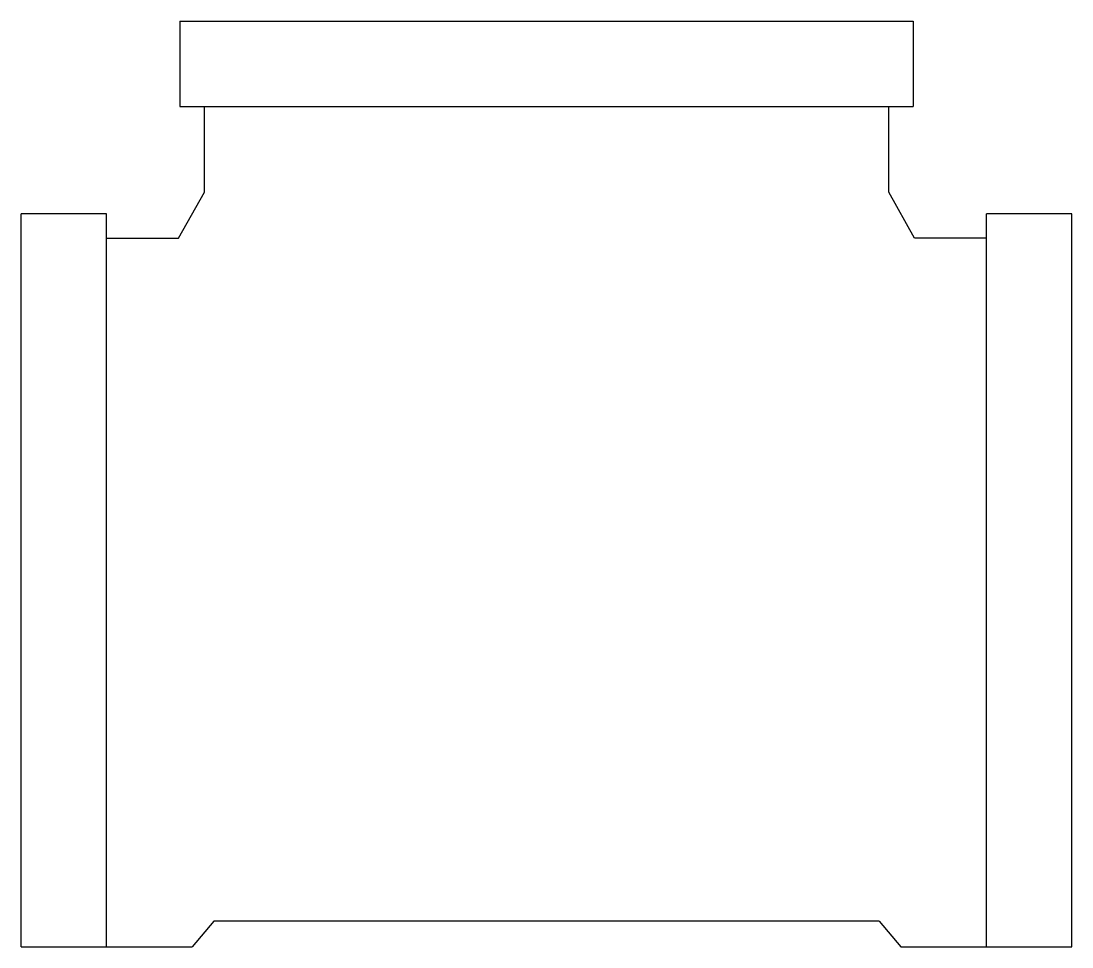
# Model space of a CAD drawing. Header units: millimetres. Extents: x 9487 to 9917, y 4483 to 4862.
import ezdxf

# ---------------------------------------------------------------- set-up
doc = ezdxf.new("R2010")
doc.units = ezdxf.units.MM
doc.header["$LTSCALE"] = 0.5
doc.layers.add('Contorno', color=3, linetype='Continuous')

msp = doc.modelspace()

# ---------------------------------------------------------------- linework, layer by layer
at = {"layer": 'Contorno'}
for p, q in [((9552.15, 4862.36), (9702.15, 4862.36)), ((9552.15, 4862.36), (9552.15, 4827.36)), ((9702.15, 4862.36), (9852.15, 4862.36)), ((9852.15, 4862.36), (9852.15, 4827.36)), ((9552.15, 4827.36), (9702.15, 4827.36)), ((9562.15, 4792.36), (9562.15, 4827.36)), ((9702.15, 4827.36), (9852.15, 4827.36)), ((9842.15, 4792.36), (9842.15, 4827.36)), ((9551.54, 4773.43), (9562.15, 4792.36)), ((9852.75, 4773.43), (9842.15, 4792.36)), ((9487.15, 4483.43), (9487.15, 4783.43)), ((9522.15, 4783.43), (9487.15, 4783.43)), ((9522.15, 4483.43), (9522.15, 4783.43)), ((9882.15, 4483.43), (9882.15, 4783.43)), ((9917.15, 4783.43), (9882.15, 4783.43)), ((9917.15, 4483.43), (9917.15, 4783.43)), ((9522.15, 4773.43), (9551.54, 4773.43)), ((9882.15, 4773.43), (9852.75, 4773.43)), ((9566.08, 4494.03), (9557.15, 4483.43)), ((9838.21, 4494.03), (9566.08, 4494.03)), ((9838.21, 4494.03), (9847.15, 4483.43)), ((9487.15, 4483.43), (9557.15, 4483.43)), ((9847.15, 4483.43), (9917.15, 4483.43))]:
    msp.add_line(p, q, dxfattribs=at)

doc.saveas('drawing.dxf')
